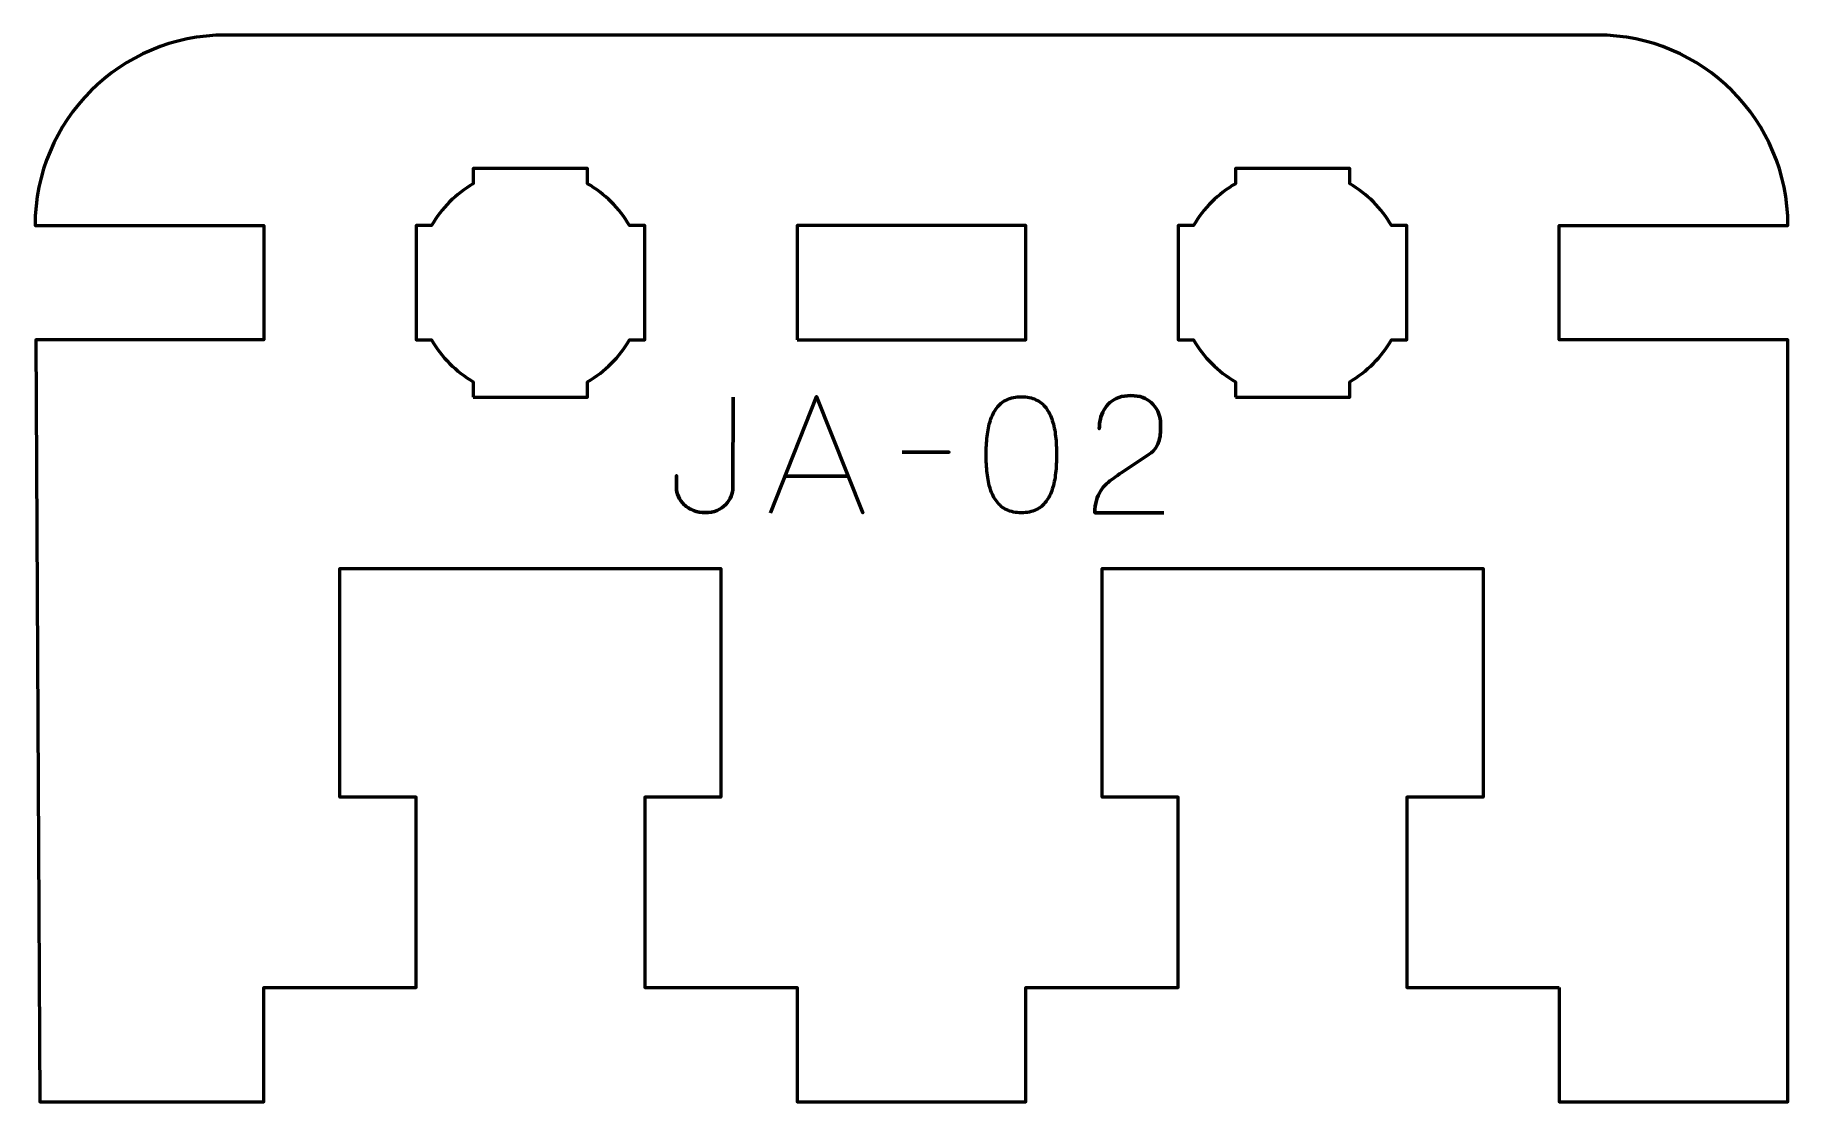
# Model space of a CAD drawing. Header units: centimetres. Extents: x -12.8 to -8.2, y -16.25 to -13.45.
import ezdxf

# ---------------------------------------------------------------- set-up
doc = ezdxf.new("R2010")
doc.units = ezdxf.units.CM
doc.header["$MEASUREMENT"] = 0
doc.layers.add('Layer 1', color=7, linetype='Continuous')

msp = doc.modelspace()

# ---------------------------------------------------------------- linework, layer by layer
at = {"layer": 'Layer 1', "lineweight": 53}
msp.add_lwpolyline([(-10.8, -14.25), (-10.2, -14.25), (-10.2, -13.95), (-10.8, -13.95), (-10.8, -14.25)], close=True, dxfattribs=at)
for points, knots in [([(-8.8, -15.95), (-8.8, -15.95), (-9.2, -15.95001), (-9.2, -15.95001), (-9.2, -15.95001), (-9.2, -15.95001), (-9.2, -15.45), (-9.2, -15.45), (-9.2, -15.45), (-9.2, -15.45), (-9, -15.44999), (-9, -15.44999), (-9, -15.44999), (-9, -15.44999), (-9, -14.85), (-9, -14.85), (-9, -14.85), (-9.38333, -14.85), (-9.61667, -14.85), (-10, -14.85), (-10, -14.85), (-10, -14.85), (-10, -15.44999), (-10, -15.44999), (-10, -15.44999), (-10, -15.44999), (-9.8, -15.45), (-9.8, -15.45), (-9.8, -15.45), (-9.8, -15.45), (-9.8, -15.95), (-9.8, -15.95), (-9.8, -15.95), (-9.8, -15.95), (-10.2, -15.95), (-10.2, -15.95), (-10.2, -15.95), (-10.2, -15.95), (-10.2, -16.25), (-10.2, -16.25), (-10.2, -16.25), (-10.2, -16.25), (-10.8, -16.25), (-10.8, -16.25), (-10.8, -16.25), (-10.8, -16.25), (-10.8, -15.95), (-10.8, -15.95), (-10.8, -15.95), (-10.8, -15.95), (-11.2, -15.95001), (-11.2, -15.95001), (-11.2, -15.95001), (-11.2, -15.95001), (-11.2, -15.45), (-11.2, -15.45), (-11.2, -15.45), (-11.2, -15.45), (-11, -15.44999), (-11, -15.44999), (-11, -15.44999), (-11, -15.44999), (-11, -14.85), (-11, -14.85), (-11, -14.85), (-11.38333, -14.85), (-11.61667, -14.85), (-12, -14.85), (-12, -14.85), (-12, -14.85), (-12, -15.44999), (-12, -15.44999), (-12, -15.44999), (-12, -15.44999), (-11.8, -15.45), (-11.8, -15.45), (-11.8, -15.45), (-11.8, -15.45), (-11.8, -15.95), (-11.8, -15.95), (-11.8, -15.95), (-11.8, -15.95), (-12.2, -15.95), (-12.2, -15.95), (-12.2, -15.95), (-12.2, -15.95), (-12.2, -16.25), (-12.2, -16.25), (-12.2, -16.25), (-12.2, -16.25), (-12.7875, -16.25), (-12.7875, -16.25), (-12.7875, -16.25), (-12.7875, -16.25), (-12.79812, -14.25), (-12.79812, -14.25), (-12.79812, -14.25), (-12.79812, -14.25), (-12.2, -14.25), (-12.2, -14.25), (-12.2, -14.25), (-12.2, -14.25), (-12.2, -13.95), (-12.2, -13.95), (-12.2, -13.95), (-12.2, -13.95), (-12.8, -13.95), (-12.8, -13.95), (-12.8, -13.95), (-12.8, -13.67391), (-12.57609, -13.45), (-12.3, -13.45), (-12.3, -13.45), (-12.3, -13.45), (-8.7, -13.45), (-8.7, -13.45), (-8.7, -13.45), (-8.42391, -13.45), (-8.2, -13.67391), (-8.2, -13.95), (-8.2, -13.95), (-8.2, -13.95), (-8.8, -13.95), (-8.8, -13.95), (-8.8, -13.95), (-8.8, -13.95), (-8.8, -14.25), (-8.8, -14.25), (-8.8, -14.25), (-8.8, -14.25), (-8.2, -14.25), (-8.2, -14.25), (-8.2, -14.25), (-8.2, -14.25), (-8.2, -15.95001), (-8.2, -15.95001), (-8.2, -15.95001), (-8.2, -15.95001), (-8.2, -15.95), (-8.2, -15.95), (-8.2, -15.95), (-8.2, -15.95), (-8.2, -16.25), (-8.2, -16.25), (-8.2, -16.25), (-8.2, -16.25), (-8.8, -16.25), (-8.8, -16.25), (-8.8, -16.25), (-8.8, -16.25), (-8.8, -15.95), (-8.8, -15.95)], [0, 0, 0, 0, 0.0263158, 0.0263158, 0.0263158, 0.0263158, 0.0526316, 0.0526316, 0.0526316, 0.0526316, 0.0789474, 0.0789474, 0.0789474, 0.0789474, 0.1052632, 0.1052632, 0.1052632, 0.1052632, 0.1315789, 0.1315789, 0.1315789, 0.1315789, 0.1578947, 0.1578947, 0.1578947, 0.1578947, 0.1842105, 0.1842105, 0.1842105, 0.1842105, 0.2105263, 0.2105263, 0.2105263, 0.2105263, 0.2368421, 0.2368421, 0.2368421, 0.2368421, 0.2631579, 0.2631579, 0.2631579, 0.2631579, 0.2894737, 0.2894737, 0.2894737, 0.2894737, 0.3157895, 0.3157895, 0.3157895, 0.3157895, 0.3421053, 0.3421053, 0.3421053, 0.3421053, 0.3684211, 0.3684211, 0.3684211, 0.3684211, 0.3947368, 0.3947368, 0.3947368, 0.3947368, 0.4210526, 0.4210526, 0.4210526, 0.4210526, 0.4473684, 0.4473684, 0.4473684, 0.4473684, 0.4736842, 0.4736842, 0.4736842, 0.4736842, 0.5, 0.5, 0.5, 0.5, 0.5263158, 0.5263158, 0.5263158, 0.5263158, 0.5526316, 0.5526316, 0.5526316, 0.5526316, 0.5789474, 0.5789474, 0.5789474, 0.5789474, 0.6052632, 0.6052632, 0.6052632, 0.6052632, 0.6315789, 0.6315789, 0.6315789, 0.6315789, 0.6578947, 0.6578947, 0.6578947, 0.6578947, 0.6842105, 0.6842105, 0.6842105, 0.6842105, 0.7105263, 0.7105263, 0.7105263, 0.7105263, 0.7368421, 0.7368421, 0.7368421, 0.7368421, 0.7631579, 0.7631579, 0.7631579, 0.7631579, 0.7894737, 0.7894737, 0.7894737, 0.7894737, 0.8157895, 0.8157895, 0.8157895, 0.8157895, 0.8421053, 0.8421053, 0.8421053, 0.8421053, 0.8684211, 0.8684211, 0.8684211, 0.8684211, 0.8947368, 0.8947368, 0.8947368, 0.8947368, 0.9210526, 0.9210526, 0.9210526, 0.9210526, 0.9473684, 0.9473684, 0.9473684, 0.9473684, 0.9736842, 0.9736842, 0.9736842, 0.9736842, 1, 1, 1, 1]), ([(-11.65, -14.4), (-11.65, -14.4), (-11.65, -14.35985), (-11.65, -14.35985), (-11.65, -14.35985), (-11.69553, -14.3335), (-11.73349, -14.29553), (-11.75984, -14.25), (-11.75984, -14.25), (-11.75984, -14.25), (-11.8, -14.25), (-11.8, -14.25), (-11.8, -14.25), (-11.8, -14.25), (-11.8, -14.1), (-11.8, -14.1), (-11.8, -14.1), (-11.8, -14.1), (-11.8, -13.95), (-11.8, -13.95), (-11.8, -13.95), (-11.8, -13.95), (-11.75984, -13.95), (-11.75984, -13.95), (-11.75984, -13.95), (-11.73349, -13.90447), (-11.69553, -13.8665), (-11.65, -13.84015), (-11.65, -13.84015), (-11.65, -13.84015), (-11.65, -13.8), (-11.65, -13.8), (-11.65, -13.8), (-11.65, -13.8), (-11.5, -13.8), (-11.5, -13.8), (-11.5, -13.8), (-11.5, -13.8), (-11.35, -13.8), (-11.35, -13.8), (-11.35, -13.8), (-11.35, -13.8), (-11.35, -13.84015), (-11.35, -13.84015), (-11.35, -13.84015), (-11.30447, -13.8665), (-11.26651, -13.90447), (-11.24016, -13.95), (-11.24016, -13.95), (-11.24016, -13.95), (-11.2, -13.95), (-11.2, -13.95), (-11.2, -13.95), (-11.2, -13.95), (-11.2, -14.1), (-11.2, -14.1), (-11.2, -14.1), (-11.2, -14.1), (-11.2, -14.25), (-11.2, -14.25), (-11.2, -14.25), (-11.2, -14.25), (-11.24016, -14.25), (-11.24016, -14.25), (-11.24016, -14.25), (-11.26651, -14.29553), (-11.30447, -14.3335), (-11.35, -14.35985), (-11.35, -14.35985), (-11.35, -14.35985), (-11.35, -14.4), (-11.35, -14.4), (-11.35, -14.4), (-11.35, -14.4), (-11.5, -14.4), (-11.5, -14.4), (-11.5, -14.4), (-11.5, -14.4), (-11.65, -14.4), (-11.65, -14.4)], [0, 0, 0, 0, 0.05, 0.05, 0.05, 0.05, 0.1, 0.1, 0.1, 0.1, 0.15, 0.15, 0.15, 0.15, 0.2, 0.2, 0.2, 0.2, 0.25, 0.25, 0.25, 0.25, 0.3, 0.3, 0.3, 0.3, 0.35, 0.35, 0.35, 0.35, 0.4, 0.4, 0.4, 0.4, 0.45, 0.45, 0.45, 0.45, 0.5, 0.5, 0.5, 0.5, 0.55, 0.55, 0.55, 0.55, 0.6, 0.6, 0.6, 0.6, 0.65, 0.65, 0.65, 0.65, 0.7, 0.7, 0.7, 0.7, 0.75, 0.75, 0.75, 0.75, 0.8, 0.8, 0.8, 0.8, 0.85, 0.85, 0.85, 0.85, 0.9, 0.9, 0.9, 0.9, 0.95, 0.95, 0.95, 0.95, 1, 1, 1, 1]), ([(-9.65, -14.4), (-9.65, -14.4), (-9.65, -14.35985), (-9.65, -14.35985), (-9.65, -14.35985), (-9.69553, -14.3335), (-9.73349, -14.29553), (-9.75984, -14.25), (-9.75984, -14.25), (-9.75984, -14.25), (-9.8, -14.25), (-9.8, -14.25), (-9.8, -14.25), (-9.8, -14.25), (-9.8, -14.1), (-9.8, -14.1), (-9.8, -14.1), (-9.8, -14.1), (-9.8, -13.95), (-9.8, -13.95), (-9.8, -13.95), (-9.8, -13.95), (-9.75984, -13.95), (-9.75984, -13.95), (-9.75984, -13.95), (-9.73349, -13.90447), (-9.69553, -13.8665), (-9.65, -13.84015), (-9.65, -13.84015), (-9.65, -13.84015), (-9.65, -13.8), (-9.65, -13.8), (-9.65, -13.8), (-9.65, -13.8), (-9.5, -13.8), (-9.5, -13.8), (-9.5, -13.8), (-9.5, -13.8), (-9.35, -13.8), (-9.35, -13.8), (-9.35, -13.8), (-9.35, -13.8), (-9.35, -13.84015), (-9.35, -13.84015), (-9.35, -13.84015), (-9.30447, -13.8665), (-9.26651, -13.90447), (-9.24016, -13.95), (-9.24016, -13.95), (-9.24016, -13.95), (-9.2, -13.95), (-9.2, -13.95), (-9.2, -13.95), (-9.2, -13.95), (-9.2, -14.1), (-9.2, -14.1), (-9.2, -14.1), (-9.2, -14.1), (-9.2, -14.25), (-9.2, -14.25), (-9.2, -14.25), (-9.2, -14.25), (-9.24016, -14.25), (-9.24016, -14.25), (-9.24016, -14.25), (-9.26651, -14.29553), (-9.30447, -14.3335), (-9.35, -14.35985), (-9.35, -14.35985), (-9.35, -14.35985), (-9.35, -14.4), (-9.35, -14.4), (-9.35, -14.4), (-9.35, -14.4), (-9.5, -14.4), (-9.5, -14.4), (-9.5, -14.4), (-9.5, -14.4), (-9.65, -14.4), (-9.65, -14.4)], [0, 0, 0, 0, 0.05, 0.05, 0.05, 0.05, 0.1, 0.1, 0.1, 0.1, 0.15, 0.15, 0.15, 0.15, 0.2, 0.2, 0.2, 0.2, 0.25, 0.25, 0.25, 0.25, 0.3, 0.3, 0.3, 0.3, 0.35, 0.35, 0.35, 0.35, 0.4, 0.4, 0.4, 0.4, 0.45, 0.45, 0.45, 0.45, 0.5, 0.5, 0.5, 0.5, 0.55, 0.55, 0.55, 0.55, 0.6, 0.6, 0.6, 0.6, 0.65, 0.65, 0.65, 0.65, 0.7, 0.7, 0.7, 0.7, 0.75, 0.75, 0.75, 0.75, 0.8, 0.8, 0.8, 0.8, 0.85, 0.85, 0.85, 0.85, 0.9, 0.9, 0.9, 0.9, 0.95, 0.95, 0.95, 0.95, 1, 1, 1, 1])]:
    msp.add_open_spline(points, degree=3, knots=knots, dxfattribs=at)
at = {"layer": 'Layer 1', "color": 5, "lineweight": 53}
for points, knots in [([(-9.83749, -14.70388), (-9.83749, -14.70388), (-10.0191, -14.70388), (-10.0191, -14.70388), (-10.0191, -14.70388), (-10.01875, -14.6916), (-10.0172, -14.68074), (-10.01458, -14.67142), (-10.01458, -14.67142), (-10.0119, -14.66211), (-10.00831, -14.65393), (-10.00386, -14.64687), (-10.00386, -14.64687), (-9.99934, -14.63982), (-9.99419, -14.63354), (-9.98834, -14.62803), (-9.98834, -14.62803), (-9.98248, -14.62246), (-9.9762, -14.61738), (-9.96943, -14.61258), (-9.96943, -14.61258), (-9.96266, -14.60785), (-9.95567, -14.60313), (-9.9484, -14.59847), (-9.9484, -14.59847), (-9.9484, -14.59847), (-9.87601, -14.55021), (-9.87601, -14.55021), (-9.87601, -14.55021), (-9.86861, -14.54499), (-9.86282, -14.53928), (-9.85873, -14.53314), (-9.85873, -14.53314), (-9.85457, -14.527), (-9.85167, -14.52051), (-9.84991, -14.51366), (-9.84991, -14.51366), (-9.84822, -14.50689), (-9.84716, -14.49991), (-9.84681, -14.49285), (-9.84681, -14.49285), (-9.84645, -14.48572), (-9.84631, -14.4786), (-9.84638, -14.47147), (-9.84638, -14.47147), (-9.84638, -14.46562), (-9.84716, -14.45934), (-9.84871, -14.45256), (-9.84871, -14.45256), (-9.85033, -14.44586), (-9.85287, -14.43916), (-9.85647, -14.43253), (-9.85647, -14.43253), (-9.86007, -14.42589), (-9.86487, -14.41983), (-9.87086, -14.41432), (-9.87086, -14.41432), (-9.87686, -14.40889), (-9.88427, -14.40452), (-9.89309, -14.4012), (-9.89309, -14.4012), (-9.90191, -14.39788), (-9.91228, -14.39619), (-9.92427, -14.39612), (-9.92427, -14.39612), (-9.93634, -14.39619), (-9.94699, -14.39788), (-9.95617, -14.40113), (-9.95617, -14.40113), (-9.96534, -14.40437), (-9.97317, -14.40889), (-9.97966, -14.4146), (-9.97966, -14.4146), (-9.98615, -14.42032), (-9.99137, -14.42695), (-9.99546, -14.43436), (-9.99546, -14.43436), (-9.99956, -14.44177), (-10.00252, -14.44967), (-10.00442, -14.458), (-10.00442, -14.458), (-10.00633, -14.46632), (-10.00725, -14.47479), (-10.00725, -14.48333), (-10.00725, -14.48333), (-10.00725, -14.47479), (-10.00633, -14.46632), (-10.00442, -14.458), (-10.00442, -14.458), (-10.00252, -14.44967), (-9.99956, -14.44177), (-9.99546, -14.43436), (-9.99546, -14.43436), (-9.99137, -14.42695), (-9.98615, -14.42032), (-9.97966, -14.4146), (-9.97966, -14.4146), (-9.97317, -14.40889), (-9.96534, -14.40437), (-9.95617, -14.40113), (-9.95617, -14.40113), (-9.94699, -14.39788), (-9.93634, -14.39619), (-9.92427, -14.39612), (-9.92427, -14.39612), (-9.91228, -14.39619), (-9.90191, -14.39788), (-9.89309, -14.4012), (-9.89309, -14.4012), (-9.88427, -14.40452), (-9.87686, -14.40889), (-9.87086, -14.41432), (-9.87086, -14.41432), (-9.86487, -14.41983), (-9.86007, -14.42589), (-9.85647, -14.43253), (-9.85647, -14.43253), (-9.85287, -14.43916), (-9.85033, -14.44586), (-9.84871, -14.45256), (-9.84871, -14.45256), (-9.84716, -14.45934), (-9.84638, -14.46562), (-9.84638, -14.47147), (-9.84638, -14.47147), (-9.84631, -14.4786), (-9.84645, -14.48572), (-9.84681, -14.49285), (-9.84681, -14.49285), (-9.84716, -14.49991), (-9.84822, -14.50689), (-9.84991, -14.51366), (-9.84991, -14.51366), (-9.85167, -14.52051), (-9.85457, -14.527), (-9.85873, -14.53314), (-9.85873, -14.53314), (-9.86282, -14.53928), (-9.86861, -14.54499), (-9.87601, -14.55021), (-9.87601, -14.55021), (-9.87601, -14.55021), (-9.9484, -14.59847), (-9.9484, -14.59847), (-9.9484, -14.59847), (-9.95567, -14.60313), (-9.96266, -14.60785), (-9.96943, -14.61258), (-9.96943, -14.61258), (-9.9762, -14.61738), (-9.98248, -14.62246), (-9.98834, -14.62803), (-9.98834, -14.62803), (-9.99419, -14.63354), (-9.99934, -14.63982), (-10.00386, -14.64687), (-10.00386, -14.64687), (-10.00831, -14.65393), (-10.0119, -14.66211), (-10.01458, -14.67142), (-10.01458, -14.67142), (-10.0172, -14.68074), (-10.01875, -14.6916), (-10.0191, -14.70388), (-10.0191, -14.70388), (-10.0191, -14.70388), (-9.83749, -14.70388), (-9.83749, -14.70388)], [0, 0, 0, 0, 0.0238095, 0.0238095, 0.0238095, 0.0238095, 0.047619, 0.047619, 0.047619, 0.047619, 0.0714286, 0.0714286, 0.0714286, 0.0714286, 0.0952381, 0.0952381, 0.0952381, 0.0952381, 0.1190476, 0.1190476, 0.1190476, 0.1190476, 0.1428571, 0.1428571, 0.1428571, 0.1428571, 0.1666667, 0.1666667, 0.1666667, 0.1666667, 0.1904762, 0.1904762, 0.1904762, 0.1904762, 0.2142857, 0.2142857, 0.2142857, 0.2142857, 0.2380952, 0.2380952, 0.2380952, 0.2380952, 0.2619048, 0.2619048, 0.2619048, 0.2619048, 0.2857143, 0.2857143, 0.2857143, 0.2857143, 0.3095238, 0.3095238, 0.3095238, 0.3095238, 0.3333333, 0.3333333, 0.3333333, 0.3333333, 0.3571429, 0.3571429, 0.3571429, 0.3571429, 0.3809524, 0.3809524, 0.3809524, 0.3809524, 0.4047619, 0.4047619, 0.4047619, 0.4047619, 0.4285714, 0.4285714, 0.4285714, 0.4285714, 0.452381, 0.452381, 0.452381, 0.452381, 0.4761905, 0.4761905, 0.4761905, 0.4761905, 0.5, 0.5, 0.5, 0.5, 0.5238095, 0.5238095, 0.5238095, 0.5238095, 0.547619, 0.547619, 0.547619, 0.547619, 0.5714286, 0.5714286, 0.5714286, 0.5714286, 0.5952381, 0.5952381, 0.5952381, 0.5952381, 0.6190476, 0.6190476, 0.6190476, 0.6190476, 0.6428571, 0.6428571, 0.6428571, 0.6428571, 0.6666667, 0.6666667, 0.6666667, 0.6666667, 0.6904762, 0.6904762, 0.6904762, 0.6904762, 0.7142857, 0.7142857, 0.7142857, 0.7142857, 0.7380952, 0.7380952, 0.7380952, 0.7380952, 0.7619048, 0.7619048, 0.7619048, 0.7619048, 0.7857143, 0.7857143, 0.7857143, 0.7857143, 0.8095238, 0.8095238, 0.8095238, 0.8095238, 0.8333333, 0.8333333, 0.8333333, 0.8333333, 0.8571429, 0.8571429, 0.8571429, 0.8571429, 0.8809524, 0.8809524, 0.8809524, 0.8809524, 0.9047619, 0.9047619, 0.9047619, 0.9047619, 0.9285714, 0.9285714, 0.9285714, 0.9285714, 0.952381, 0.952381, 0.952381, 0.952381, 0.9761905, 0.9761905, 0.9761905, 0.9761905, 1, 1, 1, 1]), ([(-10.9682, -14.40035), (-10.9682, -14.40035), (-10.96862, -14.63742), (-10.96862, -14.63742), (-10.96862, -14.63742), (-10.96862, -14.64511), (-10.97025, -14.65287), (-10.97335, -14.66056), (-10.97335, -14.66056), (-10.97653, -14.66832), (-10.98118, -14.67538), (-10.98732, -14.68187), (-10.98732, -14.68187), (-10.99353, -14.68829), (-11.00108, -14.69351), (-11.01004, -14.69739), (-11.01004, -14.69739), (-11.01907, -14.70134), (-11.02937, -14.70332), (-11.04101, -14.70346), (-11.04101, -14.70346), (-11.05266, -14.70346), (-11.06317, -14.70155), (-11.07248, -14.69781), (-11.07248, -14.69781), (-11.0818, -14.694), (-11.08977, -14.68892), (-11.09633, -14.6825), (-11.09633, -14.6825), (-11.10296, -14.67608), (-11.10797, -14.66903), (-11.1115, -14.66119), (-11.1115, -14.66119), (-11.11503, -14.65336), (-11.11679, -14.64546), (-11.11679, -14.63742), (-11.11679, -14.63742), (-11.11679, -14.63742), (-11.11679, -14.60609), (-11.11679, -14.60609), (-11.11679, -14.60609), (-11.11679, -14.60609), (-11.11679, -14.63742), (-11.11679, -14.63742), (-11.11679, -14.63742), (-11.11679, -14.64546), (-11.11503, -14.65336), (-11.1115, -14.66119), (-11.1115, -14.66119), (-11.10797, -14.66903), (-11.10296, -14.67608), (-11.09633, -14.6825), (-11.09633, -14.6825), (-11.08977, -14.68892), (-11.0818, -14.694), (-11.07248, -14.69781), (-11.07248, -14.69781), (-11.06317, -14.70155), (-11.05266, -14.70346), (-11.04101, -14.70346), (-11.04101, -14.70346), (-11.02937, -14.70332), (-11.01907, -14.70134), (-11.01004, -14.69739), (-11.01004, -14.69739), (-11.00108, -14.69351), (-10.99353, -14.68829), (-10.98732, -14.68187), (-10.98732, -14.68187), (-10.98118, -14.67538), (-10.97653, -14.66832), (-10.97335, -14.66056), (-10.97335, -14.66056), (-10.97025, -14.65287), (-10.96862, -14.64511), (-10.96862, -14.63742), (-10.96862, -14.63742), (-10.96862, -14.63742), (-10.9682, -14.40035), (-10.9682, -14.40035)], [0, 0, 0, 0, 0.05, 0.05, 0.05, 0.05, 0.1, 0.1, 0.1, 0.1, 0.15, 0.15, 0.15, 0.15, 0.2, 0.2, 0.2, 0.2, 0.25, 0.25, 0.25, 0.25, 0.3, 0.3, 0.3, 0.3, 0.35, 0.35, 0.35, 0.35, 0.4, 0.4, 0.4, 0.4, 0.45, 0.45, 0.45, 0.45, 0.5, 0.5, 0.5, 0.5, 0.55, 0.55, 0.55, 0.55, 0.6, 0.6, 0.6, 0.6, 0.65, 0.65, 0.65, 0.65, 0.7, 0.7, 0.7, 0.7, 0.75, 0.75, 0.75, 0.75, 0.8, 0.8, 0.8, 0.8, 0.85, 0.85, 0.85, 0.85, 0.9, 0.9, 0.9, 0.9, 0.95, 0.95, 0.95, 0.95, 1, 1, 1, 1]), ([(-10.86999, -14.70388), (-10.86999, -14.70388), (-10.74892, -14.39866), (-10.74892, -14.39866), (-10.74892, -14.39866), (-10.74892, -14.39866), (-10.62742, -14.70388), (-10.62742, -14.70388), (-10.62742, -14.70388), (-10.62742, -14.70388), (-10.74892, -14.39866), (-10.74892, -14.39866), (-10.74892, -14.39866), (-10.74892, -14.39866), (-10.86999, -14.70388), (-10.86999, -14.70388)], [0, 0, 0, 0, 0.25, 0.25, 0.25, 0.25, 0.5, 0.5, 0.5, 0.5, 0.75, 0.75, 0.75, 0.75, 1, 1, 1, 1]), ([(-10.21171, -14.70388), (-10.1969, -14.70381), (-10.18413, -14.7012), (-10.17347, -14.69612), (-10.17347, -14.69612), (-10.16289, -14.69104), (-10.15407, -14.68377), (-10.14702, -14.67453), (-10.14702, -14.67453), (-10.14003, -14.66522), (-10.13453, -14.65421), (-10.13044, -14.64151), (-10.13044, -14.64151), (-10.12641, -14.62881), (-10.12352, -14.61491), (-10.1219, -14.59967), (-10.1219, -14.59967), (-10.1202, -14.58443), (-10.11936, -14.56841), (-10.11943, -14.55148), (-10.11943, -14.55148), (-10.11936, -14.53462), (-10.1202, -14.5186), (-10.1219, -14.50343), (-10.1219, -14.50343), (-10.12352, -14.48826), (-10.12641, -14.47429), (-10.13044, -14.46159), (-10.13044, -14.46159), (-10.13453, -14.44896), (-10.14003, -14.43796), (-10.14702, -14.42857), (-10.14702, -14.42857), (-10.15407, -14.41926), (-10.16289, -14.41199), (-10.17347, -14.40691), (-10.17347, -14.40691), (-10.18413, -14.40176), (-10.1969, -14.39915), (-10.21171, -14.39908), (-10.21171, -14.39908), (-10.22653, -14.39915), (-10.2393, -14.40176), (-10.24996, -14.40691), (-10.24996, -14.40691), (-10.26054, -14.41199), (-10.26936, -14.41926), (-10.27641, -14.42857), (-10.27641, -14.42857), (-10.2834, -14.43796), (-10.2889, -14.44896), (-10.29299, -14.46159), (-10.29299, -14.46159), (-10.29702, -14.47429), (-10.29991, -14.48826), (-10.30153, -14.50343), (-10.30153, -14.50343), (-10.30322, -14.5186), (-10.30407, -14.53462), (-10.304, -14.55148), (-10.304, -14.55148), (-10.30407, -14.56841), (-10.30322, -14.58443), (-10.30153, -14.59967), (-10.30153, -14.59967), (-10.29991, -14.61491), (-10.29702, -14.62881), (-10.29299, -14.64151), (-10.29299, -14.64151), (-10.2889, -14.65421), (-10.2834, -14.66522), (-10.27641, -14.67453), (-10.27641, -14.67453), (-10.26936, -14.68377), (-10.26054, -14.69104), (-10.24996, -14.69612), (-10.24996, -14.69612), (-10.2393, -14.7012), (-10.22653, -14.70381), (-10.21171, -14.70388)], [0, 0, 0, 0, 0.05, 0.05, 0.05, 0.05, 0.1, 0.1, 0.1, 0.1, 0.15, 0.15, 0.15, 0.15, 0.2, 0.2, 0.2, 0.2, 0.25, 0.25, 0.25, 0.25, 0.3, 0.3, 0.3, 0.3, 0.35, 0.35, 0.35, 0.35, 0.4, 0.4, 0.4, 0.4, 0.45, 0.45, 0.45, 0.45, 0.5, 0.5, 0.5, 0.5, 0.55, 0.55, 0.55, 0.55, 0.6, 0.6, 0.6, 0.6, 0.65, 0.65, 0.65, 0.65, 0.7, 0.7, 0.7, 0.7, 0.75, 0.75, 0.75, 0.75, 0.8, 0.8, 0.8, 0.8, 0.85, 0.85, 0.85, 0.85, 0.9, 0.9, 0.9, 0.9, 0.95, 0.95, 0.95, 0.95, 1, 1, 1, 1]), ([(-10.21171, -14.70388), (-10.1969, -14.70381), (-10.18413, -14.7012), (-10.17347, -14.69612), (-10.17347, -14.69612), (-10.16289, -14.69104), (-10.15407, -14.68377), (-10.14702, -14.67453), (-10.14702, -14.67453), (-10.14003, -14.66522), (-10.13453, -14.65421), (-10.13044, -14.64151), (-10.13044, -14.64151), (-10.12641, -14.62881), (-10.12352, -14.61491), (-10.1219, -14.59967), (-10.1219, -14.59967), (-10.1202, -14.58443), (-10.11936, -14.56841), (-10.11943, -14.55148), (-10.11943, -14.55148), (-10.11936, -14.53462), (-10.1202, -14.5186), (-10.1219, -14.50343), (-10.1219, -14.50343), (-10.12352, -14.48826), (-10.12641, -14.47429), (-10.13044, -14.46159), (-10.13044, -14.46159), (-10.13453, -14.44896), (-10.14003, -14.43796), (-10.14702, -14.42857), (-10.14702, -14.42857), (-10.15407, -14.41926), (-10.16289, -14.41199), (-10.17347, -14.40691), (-10.17347, -14.40691), (-10.18413, -14.40176), (-10.1969, -14.39915), (-10.21171, -14.39908), (-10.21171, -14.39908), (-10.22653, -14.39915), (-10.2393, -14.40176), (-10.24996, -14.40691), (-10.24996, -14.40691), (-10.26054, -14.41199), (-10.26936, -14.41926), (-10.27641, -14.42857), (-10.27641, -14.42857), (-10.2834, -14.43796), (-10.2889, -14.44896), (-10.29299, -14.46159), (-10.29299, -14.46159), (-10.29702, -14.47429), (-10.29991, -14.48826), (-10.30153, -14.50343), (-10.30153, -14.50343), (-10.30322, -14.5186), (-10.30407, -14.53462), (-10.304, -14.55148), (-10.304, -14.55148), (-10.30407, -14.56841), (-10.30322, -14.58443), (-10.30153, -14.59967), (-10.30153, -14.59967), (-10.29991, -14.61491), (-10.29702, -14.62881), (-10.29299, -14.64151), (-10.29299, -14.64151), (-10.2889, -14.65421), (-10.2834, -14.66522), (-10.27641, -14.67453), (-10.27641, -14.67453), (-10.26936, -14.68377), (-10.26054, -14.69104), (-10.24996, -14.69612), (-10.24996, -14.69612), (-10.2393, -14.7012), (-10.22653, -14.70381), (-10.21171, -14.70388)], [0, 0, 0, 0, 0.05, 0.05, 0.05, 0.05, 0.1, 0.1, 0.1, 0.1, 0.15, 0.15, 0.15, 0.15, 0.2, 0.2, 0.2, 0.2, 0.25, 0.25, 0.25, 0.25, 0.3, 0.3, 0.3, 0.3, 0.35, 0.35, 0.35, 0.35, 0.4, 0.4, 0.4, 0.4, 0.45, 0.45, 0.45, 0.45, 0.5, 0.5, 0.5, 0.5, 0.55, 0.55, 0.55, 0.55, 0.6, 0.6, 0.6, 0.6, 0.65, 0.65, 0.65, 0.65, 0.7, 0.7, 0.7, 0.7, 0.75, 0.75, 0.75, 0.75, 0.8, 0.8, 0.8, 0.8, 0.85, 0.85, 0.85, 0.85, 0.9, 0.9, 0.9, 0.9, 0.95, 0.95, 0.95, 0.95, 1, 1, 1, 1]), ([(-10.52413, -14.54428), (-10.52413, -14.54428), (-10.40094, -14.54428), (-10.40094, -14.54428), (-10.40094, -14.54428), (-10.40094, -14.54428), (-10.52413, -14.54428), (-10.52413, -14.54428)], [0, 0, 0, 0, 0.5, 0.5, 0.5, 0.5, 1, 1, 1, 1]), ([(-10.83189, -14.60778), (-10.83189, -14.60778), (-10.66595, -14.60778), (-10.66595, -14.60778), (-10.66595, -14.60778), (-10.66595, -14.60778), (-10.83189, -14.60778), (-10.83189, -14.60778)], [0, 0, 0, 0, 0.5, 0.5, 0.5, 0.5, 1, 1, 1, 1])]:
    msp.add_open_spline(points, degree=3, knots=knots, dxfattribs=at)

doc.saveas('drawing.dxf')
